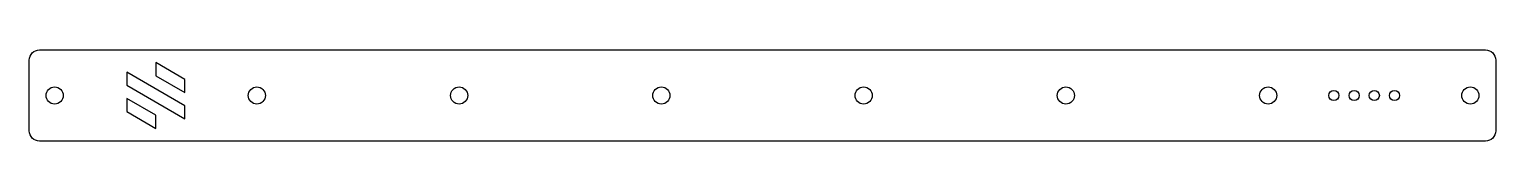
# Model space of a CAD drawing. Header units: millimetres. Extents: x -290 to 0, y 10 to 28.
import ezdxf

# ---------------------------------------------------------------- set-up
doc = ezdxf.new("R2010")
doc.units = ezdxf.units.MM
doc.layers.get('0').update_dxf_attribs({"linetype": 'CONTINUOUS'})

msp = doc.modelspace()

# ---------------------------------------------------------------- linework, layer by layer
msp.add_lwpolyline([(0, 12, -0.414214), (-2, 10), (-288, 10, -0.414214), (-290, 12), (-290, 26, -0.414214), (-288, 28), (-2, 28, -0.414214), (0, 26)], format="xyb", close=True)
for points in [[(-259.26, 14.39), (-259.26, 16.99), (-270.74, 23.61), (-270.74, 21.01)], [(-259.26, 19.59), (-259.26, 22.18), (-265, 25.5), (-265, 22.9)], [(-265, 15.1), (-270.74, 18.41), (-270.74, 15.82), (-265, 12.5)]]:
    msp.add_lwpolyline(points, close=True)
for centre, radius in [((-285, 19), 1.7), ((-245, 19), 1.7), ((-205, 19), 1.7), ((-165, 19), 1.7), ((-125, 19), 1.7), ((-85, 19), 1.7), ((-45, 19), 1.7), ((-5, 19), 1.7), ((-32, 19), 1), ((-28, 19), 1), ((-24, 19), 1), ((-20, 19), 1)]:
    msp.add_circle(centre, radius)

doc.saveas('drawing.dxf')
